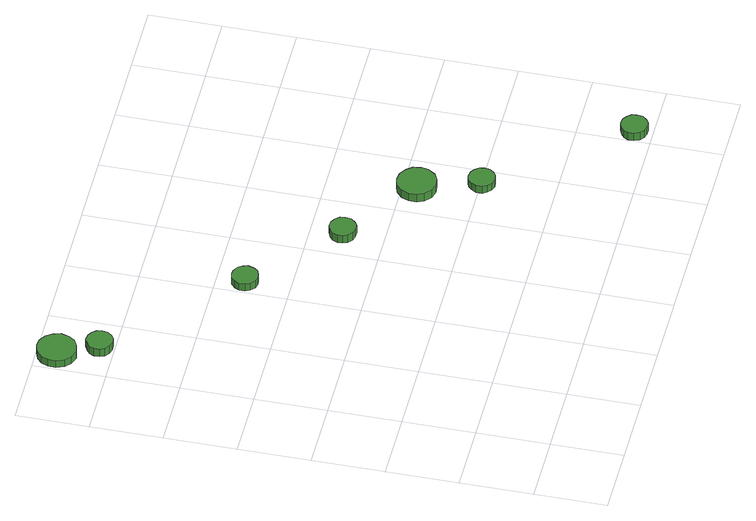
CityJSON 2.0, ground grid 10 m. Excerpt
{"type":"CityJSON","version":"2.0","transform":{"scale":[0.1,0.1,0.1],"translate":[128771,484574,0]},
"CityObjects":{
"tree1":{"type":"SolitaryVegetationObject","attributes":{"function":"something"},"geometry":[{"type":"MultiSurface","lod":"1","boundaries":[[[0,1,2,3,4,5,6,7,8,9,10,11,12,13,14]],[[15,16,17,18,19,20,21,22,23,24,25,26,27,28,29]],[[0,29,28,1]],[[1,28,27,2]],[[2,27,26,3]],[[3,26,25,4]],[[4,25,24,5]],[[5,24,23,6]],[[6,23,22,7]],[[7,22,21,8]],[[8,21,20,9]],[[9,20,19,10]],[[10,19,18,11]],[[11,18,17,12]],[[12,17,16,13]],[[13,16,15,14]],[[14,15,29,0]]]}]},
"tree2":{"type":"SolitaryVegetationObject","attributes":{"function":"something"},"geometry":[{"type":"MultiSurface","lod":"1","boundaries":[[[30,31,32,33,34,35,36,37,38,39,40,41,42,43,44]],[[45,46,47,48,49,50,51,52,53,54,55,56,57,58,59]],[[30,59,58,31]],[[31,58,57,32]],[[32,57,56,33]],[[33,56,55,34]],[[34,55,54,35]],[[35,54,53,36]],[[36,53,52,37]],[[37,52,51,38]],[[38,51,50,39]],[[39,50,49,40]],[[40,49,48,41]],[[41,48,47,42]],[[42,47,46,43]],[[43,46,45,44]],[[44,45,59,30]]]}]},
"tree3":{"type":"SolitaryVegetationObject","attributes":{"function":"something"},"geometry":[{"type":"MultiSurface","lod":"1","boundaries":[[[60,61,62,63,64,65,66,67,68,69,70,71,72,73,74]],[[75,76,77,78,79,80,81,82,83,84,85,86,87,88,89]],[[60,89,88,61]],[[61,88,87,62]],[[62,87,86,63]],[[63,86,85,64]],[[64,85,84,65]],[[65,84,83,66]],[[66,83,82,67]],[[67,82,81,68]],[[68,81,80,69]],[[69,80,79,70]],[[70,79,78,71]],[[71,78,77,72]],[[72,77,76,73]],[[73,76,75,74]],[[74,75,89,60]]]}]},
"tree4":{"type":"SolitaryVegetationObject","attributes":{"function":"something"},"geometry":[{"type":"MultiSurface","lod":"1","boundaries":[[[90,91,92,93,94,95,96,97,98,99,100,101,102,103,104]],[[105,106,107,108,109,110,111,112,113,114,115,116,117,118,119]],[[90,119,118,91]],[[91,118,117,92]],[[92,117,116,93]],[[93,116,115,94]],[[94,115,114,95]],[[95,114,113,96]],[[96,113,112,97]],[[97,112,111,98]],[[98,111,110,99]],[[99,110,109,100]],[[100,109,108,101]],[[101,108,107,102]],[[102,107,106,103]],[[103,106,105,104]],[[104,105,119,90]]]}]},
"tree5":{"type":"SolitaryVegetationObject","attributes":{"function":"something"},"geometry":[{"type":"MultiSurface","lod":"1","boundaries":[[[120,121,122,123,124,125,126,127,128,129,130,131,132,133,134]],[[135,136,137,138,139,140,141,142,143,144,145,146,147,148,149]],[[120,149,148,121]],[[121,148,147,122]],[[122,147,146,123]],[[123,146,145,124]],[[124,145,144,125]],[[125,144,143,126]],[[126,143,142,127]],[[127,142,141,128]],[[128,141,140,129]],[[129,140,139,130]],[[130,139,138,131]],[[131,138,137,132]],[[132,137,136,133]],[[133,136,135,134]],[[134,135,149,120]]]}]},
"tree6":{"type":"SolitaryVegetationObject","attributes":{"function":"something"},"geometry":[{"type":"MultiSurface","lod":"1","boundaries":[[[150,151,152,153,154,155,156,157,158,159,160,161,162,163,164]],[[165,166,167,168,169,170,171,172,173,174,175,176,177,178,179]],[[150,179,178,151]],[[151,178,177,152]],[[152,177,176,153]],[[153,176,175,154]],[[154,175,174,155]],[[155,174,173,156]],[[156,173,172,157]],[[157,172,171,158]],[[158,171,170,159]],[[159,170,169,160]],[[160,169,168,161]],[[161,168,167,162]],[[162,167,166,163]],[[163,166,165,164]],[[164,165,179,150]]]}]},
"tree7":{"type":"SolitaryVegetationObject","attributes":{"function":"something"},"geometry":[{"type":"MultiSurface","lod":"1","boundaries":[[[180,181,182,183,184,185,186,187,188,189,190,191,192,193,194]],[[195,196,197,198,199,200,201,202,203,204,205,206,207,208,209]],[[180,209,208,181]],[[181,208,207,182]],[[182,207,206,183]],[[183,206,205,184]],[[184,205,204,185]],[[185,204,203,186]],[[186,203,202,187]],[[187,202,201,188]],[[188,201,200,189]],[[189,200,199,190]],[[190,199,198,191]],[[191,198,197,192]],[[192,197,196,193]],[[193,196,195,194]],[[194,195,209,180]]]}]}
},
"vertices":[
[56,673,18],[53,684,18],[47,693,18],[37,699,18],[26,700,18],[15,696,18],[7,689,18],[3,679,18],[3,668,18],[7,657,18],[15,650,18],[26,646,18],[37,648,18],[47,653,18],[53,662,18],[53,662,6],[47,653,6],[37,648,6],[26,646,6],[15,650,6],[7,657,6],[3,668,6],[3,679,6],[7,689,6],[15,696,6],[26,700,6],[37,699,6],[47,693,6],[53,684,6],[56,673,6],
[71,621,20],[70,628,20],[65,634,20],[59,638,20],[51,639,20],[44,636,20],[38,631,20],[35,624,20],[35,617,20],[38,610,20],[44,605,20],[51,603,20],[59,603,20],[65,607,20],[70,613,20],[70,613,7],[65,607,7],[59,603,7],[51,603,7],[44,605,7],[38,610,7],[35,617,7],[35,624,7],[38,631,7],[44,636,7],[51,639,7],[59,638,7],[65,634,7],[70,628,7],[71,621,7],
[238,462,19],[236,469,19],[232,475,19],[225,479,19],[218,480,19],[211,478,19],[205,472,19],[202,466,19],[202,458,19],[205,451,19],[211,446,19],[218,444,19],[225,445,19],[232,448,19],[236,454,19],[236,454,7],[232,448,7],[225,445,7],[218,444,7],[211,446,7],[205,451,7],[202,458,7],[202,466,7],[205,472,7],[211,478,7],[218,480,7],[225,479,7],[232,475,7],[236,469,7],[238,462,7],
[357,357,20],[356,364,20],[351,370,20],[345,374,20],[337,375,20],[330,372,20],[324,367,20],[321,360,20],[321,353,20],[324,346,20],[330,341,20],[337,339,20],[345,339,20],[351,343,20],[356,349,20],[356,349,7],[351,343,7],[345,339,7],[337,339,7],[330,341,7],[324,346,7],[321,353,7],[321,360,7],[324,367,7],[330,372,7],[337,375,7],[345,374,7],[351,370,7],[356,364,7],[357,357,7],
[491,199,20],[490,206,20],[485,212,20],[479,216,20],[471,217,20],[464,215,20],[459,210,20],[455,203,20],[455,195,20],[459,188,20],[464,183,20],[471,181,20],[479,182,20],[485,185,20],[490,192,20],[490,192,8],[485,185,8],[479,182,8],[471,181,8],[464,183,8],[459,188,8],[455,195,8],[455,203,8],[459,210,8],[464,215,8],[471,217,8],[479,216,8],[485,212,8],[490,206,8],[491,199,8],
[476,281,18],[474,292,18],[467,301,18],[457,307,18],[446,308,18],[436,305,18],[427,297,18],[423,287,18],[423,276,18],[427,266,18],[436,258,18],[446,255,18],[457,256,18],[467,261,18],[474,271,18],[474,271,5],[467,261,5],[457,256,5],[446,255,5],[436,258,5],[427,266,5],[423,276,5],[423,287,5],[427,297,5],[436,305,5],[446,308,5],[457,307,5],[467,301,5],[474,292,5],[476,281,5],
[636,26,20],[635,33,20],[630,39,20],[624,43,20],[616,44,20],[609,41,20],[603,36,20],[600,30,20],[600,22,20],[603,15,20],[609,10,20],[616,8,20],[624,8,20],[630,12,20],[635,18,20],[635,18,7],[630,12,7],[624,8,7],[616,8,7],[609,10,7],[603,15,7],[600,22,7],[600,30,7],[603,36,7],[609,41,7],[616,44,7],[624,43,7],[630,39,7],[635,33,7],[636,26,7]
]}
